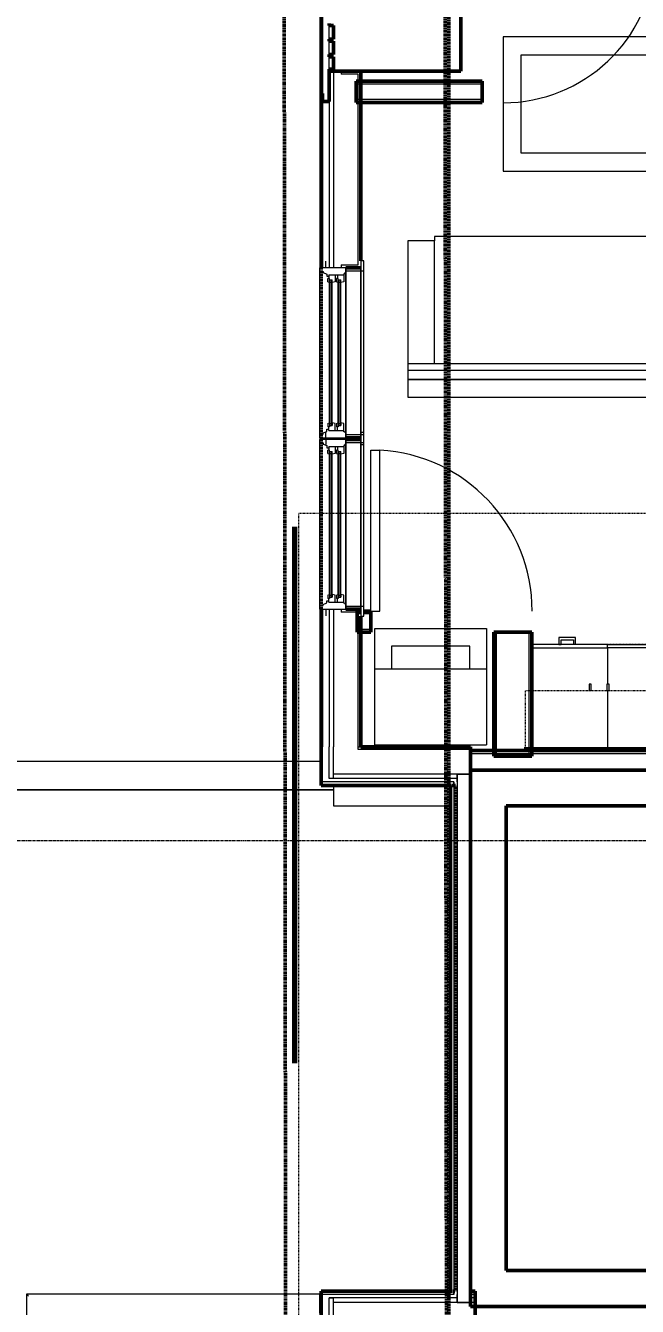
# Model space of a CAD drawing. Header units: inches. Extents: x -4217 to -1814, y 9706 to 12425.
# Drawn here: x -3926.9 to -3790, y 11431 to 11717.6 of the extents above; entities that cross this region are included whole.
import ezdxf

# ---------------------------------------------------------------- set-up
doc = ezdxf.new("R2010")
doc.units = ezdxf.units.IN
doc.header["$MEASUREMENT"] = 0
for name, pattern in [('Aligning Line 1_8_', [0.25, 0.125, -0.125]), ('Dash', [0.25, 0.125, -0.125]), ('Dash 1_16_', [0.125, 0.0625, -0.0625]), ('Double Dash 3_8_', [1, 0.375, -0.125, 0.125, -0.125, 0.125, -0.125]), ('Grid Line 1_2_', [0.875, 0.5, -0.125, 0.125, -0.125]), ('Overhead 1_16_', [0.101562, 0.0625, -0.039062])]:
    doc.linetypes.add(name, pattern=pattern)
for name, color, linetype, lineweight in [('A-ANNO-DIMS', 211, 'Continuous', 9), ('A-ANNO-DIMS-96', 211, 'Continuous', 9), ('A-AREA-1', 130, 'Continuous', 70), ('A-DOOR-1', 7, 'Continuous', 9), ('A-DOOR-2', 50, 'Continuous', 20), ('A-FLOR-1', 10, 'Continuous', 13), ('A-FLOR-HRAL-1', 7, 'Continuous', 9), ('A-GENM-2', 7, 'Continuous', 9), ('A-GENM-3', 250, 'Continuous', 50), ('A-GLAZ-2', 250, 'Continuous', 50), ('A-GLAZ-3', 7, 'Continuous', 9), ('A-GLAZ-4', 50, 'Continuous', 20), ('A-WALL', 113, 'Continuous', 13), ('A-WALL-11', 113, 'Continuous', 50), ('A-WALL-3', 250, 'Continuous', 50), ('A-WALL-4', 10, 'Continuous', 13), ('C-PROP-LINE-1', 250, 'Double Dash 3_8_', 50), ('C-PROP-LINE-2', 91, 'Dash 1_16_', 50), ('C-TOPO', 7, 'Continuous', 9), ('G-ANNO-SYMB-1', 147, 'Aligning Line 1_8_', 9), ('I-FURN', 30, 'Continuous', 9), ('I-FURN-1', 7, 'Continuous', 9), ('P-SANR-FIXT-2', 7, 'Continuous', 9), ('Q-CASE-3', 7, 'Continuous', 9), ('Q-CASE-4', 7, 'Dash', 9), ('Q-CASE-HDLN-1', 7, 'Dash', 9), ('S-GRID-1', 1, 'Grid Line 1_2_', 9), ('S-STRS-MBND-1', 7, 'Overhead 1_16_', 9)]:
    doc.layers.add(name, color=color, linetype=linetype, lineweight=lineweight)
doc.styles.add('Century Gothic', font='ufonts.com_century-gothic.ttf', dxfattribs={"height": 9})
doc.dimstyles.new('OD__1_8__Tol__', dxfattribs={"dimscale": 12, "dimtxt": 9.397514, "dimasz": 1, "dimexe": 0.75, "dimexo": 0.5, "dimgap": 0.125, "dimtad": 1, "dimdec": 3, "dimrnd": 0.125, "dimzin": 3, "dimdsep": 46, "dimlunit": 4, "dimtxsty": 'Century Gothic', "dimblk1": 'OBLIQUE', "dimblk2": 'OBLIQUE', "dimsah": 1, "dimcen": 0.09, "dimdle": 0.75, "dimazin": 0, "dimtfac": 1, "dimtdec": 4, "dimtix": 1, "dimtmove": 0, "dimatfit": 3, "dimfxl": 1, "dimtvp": 1, "dimtfill": 1, "dimfrac": 2, "dimtolj": 1, "dimtzin": 0, "dimarcsym": 2})

# ---------------------------------------------------------------- blocks, each defined once
blk = doc.blocks.new('DIMBLOCK7-FLOOR PLAN - 2ND FLOOR')
at = {"layer": 'A-ANNO-DIMS-96'}
for p, q in [((-4043.68, 9973.94), (-4043.68, 12124.84)), ((-3862.29, 12115.84), (-4052.68, 12115.84)), ((-4043.68, 12115.84), (-3862.29, 12115.84)), ((-3862.29, 9982.94), (-4052.68, 9982.94)), ((-4043.68, 9982.94), (-3862.29, 9982.94))]:
    blk.add_line(p, q, dxfattribs=at)
at = {"layer": 'A-ANNO-DIMS-96', "lineweight": 50}
for p, q in [((-4043.68, 12115.84), (-4049.68, 12121.84)), ((-4043.68, 12115.84), (-4037.68, 12109.84)), ((-4043.68, 9982.94), (-4049.68, 9988.94)), ((-4043.68, 9982.94), (-4037.68, 9976.94))]:
    blk.add_line(p, q, dxfattribs=at)
at = {"layer": 'A-ANNO-DIMS-96', "color": 0, "insert": (-4056.71, 11015.16), "char_height": 9, "width": 82.1611, "attachment_point": 1, "rotation": 90, "line_spacing_factor": 0.984502, "style": 'Century Gothic', "bg_fill": 3, "box_fill_scale": 1.25, "bg_fill_color": 256, "bg_fill_true_color": 13158600, "bg_fill_transparency": 0}
blk.add_mtext('177\' - 8 7/8"', dxfattribs=at)
blk = doc.blocks.new('_Oblique')
at = {"color": 0, "linetype": 'ByBlock', "lineweight": -2}
blk.add_line((-0.5, -0.5), (0.5, 0.5), dxfattribs=at)

msp = doc.modelspace()

# ---------------------------------------------------------------- linework, layer by layer
at = {"layer": 'A-DOOR-1'}
for centre, radius, start, end in [((-3819.99725, 11734.41195), 34.06659, 270, 356.634313), ((-3849.61124, 11586.5894), 36.06659, 0, 86.8211478)]:
    msp.add_arc(centre, radius, start, end, dxfattribs=at)
at = {"layer": 'A-DOOR-2'}
for p, q in [((-3849.61124, 11622.60049), (-3847.61124, 11622.60049)), ((-3849.61124, 11586.5894), (-3849.61124, 11622.60049)), ((-3847.61124, 11586.5894), (-3847.61124, 11622.60049)), ((-3849.61124, 11586.5894), (-3847.61124, 11586.5894))]:
    msp.add_line(p, q, dxfattribs=at)
at = {"layer": 'A-GENM-3'}
msp.add_line((-3829.53624, 11707.3894), (-3829.53624, 11735.2644), dxfattribs=at)
at = {"layer": 'A-GLAZ-3'}
for p, q in [((-3851.84874, 11664.97611), (-3851.84874, 11623.82768)), ((-3851.22374, 11664.97611), (-3851.84874, 11664.97611)), ((-3851.84874, 11625.45268), (-3851.84874, 11663.35111)), ((-3851.84874, 11662.72611), (-3851.22374, 11662.72611)), ((-3851.22374, 11623.82768), (-3851.22374, 11664.97611)), ((-3851.84874, 11626.57611), (-3851.84874, 11585.42768)), ((-3851.22374, 11626.57611), (-3851.84874, 11626.57611)), ((-3851.84874, 11626.07768), (-3851.22374, 11626.07768)), ((-3851.22374, 11585.42768), (-3851.22374, 11626.57611)), ((-3851.84874, 11587.05268), (-3851.84874, 11624.95111)), ((-3851.84874, 11624.32611), (-3851.22374, 11624.32611)), ((-3851.84874, 11623.82768), (-3851.22374, 11623.82768)), ((-3851.84874, 11587.67768), (-3851.22374, 11587.67768)), ((-3851.84874, 11585.42768), (-3851.22374, 11585.42768))]:
    msp.add_line(p, q, dxfattribs=at)
at = {"layer": 'A-WALL'}
for p, q in [((-3827.32374, 11554.7394), (-3486.67374, 11554.7394)), ((-3827.32374, 11551.2394), (-3480.67374, 11551.2394))]:
    msp.add_line(p, q, dxfattribs=at)
at = {"layer": 'A-WALL-11'}
for p, q in [((-3748.94796, 11555.3644), (-3827.32374, 11555.3644)), ((-3827.32374, 11555.3644), (-3827.32374, 11550.9894)), ((-3827.32374, 11550.9894), (-3479.54874, 11550.9894))]:
    msp.add_line(p, q, dxfattribs=at)
at = {"layer": 'A-WALL-3'}
for p, q in [((-3851.84874, 11664.97611), (-3851.84874, 11707.3894)), ((-3824.74725, 11705.16195), (-3852.89725, 11705.16195)), ((-3852.89725, 11705.16195), (-3852.89725, 11700.41195)), ((-3824.74725, 11700.41195), (-3824.74725, 11705.16195)), ((-3852.89725, 11700.41195), (-3824.74725, 11700.41195)), ((-3851.84874, 11586.5894), (-3852.67374, 11586.5894)), ((-3852.67374, 11586.5894), (-3852.67374, 11581.8394)), ((-3851.84874, 11556.2144), (-3851.84874, 11585.42768)), ((-3849.61124, 11586.5894), (-3851.22374, 11586.5894)), ((-3849.61124, 11581.8394), (-3849.61124, 11586.5894)), ((-3852.67374, 11581.8394), (-3849.61124, 11581.8394)), ((-3822.11124, 11581.8394), (-3822.11124, 11554.1144)), ((-3813.61124, 11581.8394), (-3822.11124, 11581.8394)), ((-3813.61124, 11554.1144), (-3813.61124, 11581.8394)), ((-3827.32374, 11556.2144), (-3851.84874, 11556.2144)), ((-3827.32374, 11550.0894), (-3827.32374, 11556.2144)), ((-3822.11124, 11554.1144), (-3813.61124, 11554.1144)), ((-3748.94796, 11555.7394), (-3815.36124, 11555.7394)), ((-3815.36124, 11555.7394), (-3815.36124, 11555.3644)), ((-3815.36124, 11555.3644), (-3748.94796, 11555.3644)), ((-3819.32374, 11550.9894), (-3827.32374, 11550.9894)), ((-3827.32374, 11550.9894), (-3827.32374, 11438.9894)), ((-3587.32374, 11550.9894), (-3819.32374, 11550.9894)), ((-3827.32374, 11547.5894), (-3827.32374, 11550.0894)), ((-3831.82374, 11547.5894), (-3831.82374, 11434.3894)), ((-3827.32374, 11434.3894), (-3827.32374, 11547.5894)), ((-3819.32374, 11438.9894), (-3819.32374, 11542.9894)), ((-3819.32374, 11542.9894), (-3587.32374, 11542.9894)), ((-3827.32374, 11438.9894), (-3827.32374, 11430.9894)), ((-3635.32374, 11438.9894), (-3819.32374, 11438.9894)), ((-3826.32374, 11434.3894), (-3827.32374, 11434.3894)), ((-3826.32374, 11425.7644), (-3826.32374, 11434.3894)), ((-3827.32374, 11430.9894), (-3635.32374, 11430.9894))]:
    msp.add_line(p, q, dxfattribs=at)
at = {"layer": 'A-WALL-4'}
for p, q in [((-3852.47374, 11664.03861), (-3852.47374, 11706.7644)), ((-3824.74725, 11704.53695), (-3852.89725, 11704.53695)), ((-3824.74725, 11701.03695), (-3852.89725, 11701.03695)), ((-3851.84874, 11585.9644), (-3852.67374, 11585.9644)), ((-3852.47374, 11556.2144), (-3852.47374, 11586.36518)), ((-3849.61124, 11585.9644), (-3851.22374, 11585.9644)), ((-3849.61124, 11582.4644), (-3852.67374, 11582.4644)), ((-3821.48624, 11554.1144), (-3821.48624, 11581.8394)), ((-3814.23624, 11554.1144), (-3814.23624, 11581.8394)), ((-3852.47374, 11555.5894), (-3852.47374, 11556.2144)), ((-3852.47374, 11556.2144), (-3851.84874, 11556.2144)), ((-3827.32374, 11555.5894), (-3852.47374, 11555.5894)), ((-3831.07374, 11547.5894), (-3831.07374, 11548.3394)), ((-3831.07374, 11548.3394), (-3831.07374, 11547.5894)), ((-3830.32374, 11550.0894), (-3827.32374, 11550.0894)), ((-3830.32374, 11549.0894), (-3830.32374, 11550.0894)), ((-3827.32374, 11550.0894), (-3830.32374, 11550.0894)), ((-3830.32374, 11550.0894), (-3830.32374, 11549.0894)), ((-3830.32374, 11548.3394), (-3830.32374, 11549.0894)), ((-3830.32374, 11549.0894), (-3830.32374, 11548.3394)), ((-3830.32374, 11548.3394), (-3830.32374, 11547.5894)), ((-3831.07374, 11547.5894), (-3831.07374, 11434.3894)), ((-3830.32374, 11547.5894), (-3830.32374, 11434.3894)), ((-3831.07374, 11433.6394), (-3831.07374, 11434.3894)), ((-3831.07374, 11434.3894), (-3831.07374, 11433.6394)), ((-3830.32374, 11434.3894), (-3830.32374, 11433.6394)), ((-3830.32374, 11432.8894), (-3830.32374, 11433.6394)), ((-3830.32374, 11433.6394), (-3830.32374, 11432.8894)), ((-3827.32374, 11434.3894), (-3827.32374, 11433.6394)), ((-3827.32374, 11433.6394), (-3827.32374, 11434.3894)), ((-3827.32374, 11433.6394), (-3827.32374, 11432.8894)), ((-3826.32374, 11433.6394), (-3827.32374, 11433.6394)), ((-3827.32374, 11432.8894), (-3827.32374, 11433.6394)), ((-3830.32374, 11431.8894), (-3830.32374, 11432.8894)), ((-3830.32374, 11432.8894), (-3830.32374, 11431.8894)), ((-3827.32374, 11431.8894), (-3830.32374, 11431.8894)), ((-3830.32374, 11431.8894), (-3827.32374, 11431.8894)), ((-3827.32374, 11432.8894), (-3827.32374, 11431.8894)), ((-3826.32374, 11432.8894), (-3827.32374, 11432.8894)), ((-3827.32374, 11431.8894), (-3827.32374, 11432.8894)), ((-3826.32374, 11431.8894), (-3827.32374, 11431.8894))]:
    msp.add_line(p, q, dxfattribs=at)
at = {"layer": 'C-PROP-LINE-1'}
msp.add_line((-3833.41046, 12088.68951), (-3830.99429, 9768.08086), dxfattribs=at)
at = {"layer": 'C-PROP-LINE-2'}
for p, q in [((-3832.16202, 10010.0894), (-3832.16202, 12088.5894)), ((-3830.72374, 11434.3894), (-3830.72374, 11547.5894))]:
    msp.add_line(p, q, dxfattribs=at)
at = {"layer": 'I-FURN'}
for p, q in [((-3835.36459, 11669.42044), (-3841.36459, 11669.42044)), ((-3841.36459, 11669.42044), (-3841.36459, 11641.92044)), ((-3763.36459, 11670.42044), (-3835.36459, 11670.42044)), ((-3835.36459, 11670.42044), (-3835.36459, 11669.42044)), ((-3835.36459, 11641.92044), (-3835.36459, 11669.42044)), ((-3757.36459, 11641.92044), (-3841.36459, 11641.92044)), ((-3841.36459, 11641.92044), (-3841.36459, 11638.42044)), ((-3757.36459, 11640.42044), (-3841.36459, 11640.42044)), ((-3757.36459, 11638.42044), (-3841.36459, 11638.42044)), ((-3841.36459, 11638.42044), (-3757.36459, 11638.42044))]:
    msp.add_line(p, q, dxfattribs=at)
at = {"layer": 'I-FURN-1'}
for p, q in [((-3759.99725, 11715.0644), (-3819.99725, 11715.0644)), ((-3819.99725, 11715.0644), (-3819.99725, 11685.0644)), ((-3815.99725, 11689.0644), (-3815.99725, 11711.0644)), ((-3815.99725, 11711.0644), (-3763.99725, 11711.0644)), ((-3763.99725, 11689.0644), (-3815.99725, 11689.0644)), ((-3819.99725, 11685.0644), (-3759.99725, 11685.0644)), ((-3841.36459, 11638.42044), (-3841.36459, 11634.42044)), ((-3841.36459, 11634.42044), (-3757.36459, 11634.42044))]:
    msp.add_line(p, q, dxfattribs=at)
at = {"layer": 'P-SANR-FIXT-2'}
for p, q in [((-3848.73624, 11556.6769), (-3848.73624, 11582.6769)), ((-3848.73624, 11582.6769), (-3823.73624, 11582.6769)), ((-3823.73624, 11582.6769), (-3823.73624, 11556.6769)), ((-3844.98624, 11578.77065), (-3844.98624, 11573.58315)), ((-3827.48624, 11578.77065), (-3844.98624, 11578.77065)), ((-3827.48624, 11573.58315), (-3827.48624, 11578.77065)), ((-3823.73624, 11573.58315), (-3848.73624, 11573.58315)), ((-3848.73624, 11556.6769), (-3823.73624, 11556.6769))]:
    msp.add_line(p, q, dxfattribs=at)
at = {"layer": 'Q-CASE-3'}
for p, q in [((-3803.81608, 11580.6394), (-3807.56608, 11580.6394)), ((-3807.56608, 11580.6394), (-3807.56608, 11579.1394)), ((-3807.0667, 11580.14002), (-3804.31545, 11580.14002)), ((-3807.0667, 11579.1394), (-3807.0667, 11580.14002)), ((-3804.31545, 11580.14002), (-3804.31545, 11579.1394)), ((-3803.81608, 11579.1394), (-3803.81608, 11580.6394)), ((-3796.69108, 11579.1394), (-3813.61124, 11579.1394)), ((-3813.61124, 11578.3894), (-3796.69108, 11578.3894)), ((-3807.56608, 11579.1394), (-3807.0667, 11579.1394)), ((-3803.81608, 11579.1394), (-3804.31545, 11579.1394)), ((-3796.69108, 11578.3894), (-3796.69108, 11579.1394)), ((-3796.69108, 11579.1394), (-3772.69108, 11579.1394)), ((-3796.69108, 11578.3894), (-3796.69108, 11579.1394)), ((-3796.69108, 11578.3894), (-3796.69108, 11570.23865)), ((-3772.69108, 11578.3894), (-3796.69108, 11578.3894)), ((-3796.69108, 11578.3894), (-3796.69108, 11570.23865)), ((-3800.31608, 11570.23865), (-3800.80452, 11570.23865)), ((-3800.80452, 11570.23865), (-3800.80452, 11568.7394)), ((-3800.31608, 11568.7394), (-3800.80452, 11568.7394)), ((-3800.31608, 11568.7394), (-3800.31608, 11570.23865)), ((-3796.31608, 11570.23865), (-3796.80452, 11570.23865)), ((-3796.80452, 11570.23865), (-3796.80452, 11568.7394)), ((-3796.31608, 11568.7394), (-3796.80452, 11568.7394)), ((-3796.69108, 11568.7394), (-3796.69108, 11555.7394)), ((-3796.69108, 11568.7394), (-3796.69108, 11555.7394)), ((-3796.31608, 11568.7394), (-3796.31608, 11570.23865))]:
    msp.add_line(p, q, dxfattribs=at)
at = {"layer": 'Q-CASE-4'}
for p, q in [((-3815.06608, 11568.7394), (-3815.06608, 11555.7394)), ((-3782.06608, 11568.7394), (-3815.06608, 11568.7394)), ((-3815.06608, 11555.7394), (-3782.06608, 11555.7394))]:
    msp.add_line(p, q, dxfattribs=at)
at = {"layer": 'Q-CASE-HDLN-1'}
msp.add_line((-3748.19108, 11579.1394), (-3813.61124, 11579.1394), dxfattribs=at)
at = {"layer": 'S-STRS-MBND-1'}
for p, q in [((-3819.32374, 11542.9894), (-3819.32374, 11438.9894)), ((-3760.32374, 11542.9894), (-3819.32374, 11542.9894)), ((-3819.32374, 11438.9894), (-3771.32374, 11438.9894))]:
    msp.add_line(p, q, dxfattribs=at)

# ---------------------------------------------------------------- dimensions: what is measured, and where the dimension line sits
at = {"layer": 'A-ANNO-DIMS'}
dim = msp.add_linear_dim(base=(-4043.67756, 12115.8394), p1=(-3856.28624, 9982.9394), p2=(-3856.28624, 12115.8394), angle=90, dimstyle='OD__1_8__Tol__', override={"dimpost": '<>', "dimfxl": 2132.9}, dxfattribs=at)
dim.commit()
dim.dimension.update_dxf_attribs({"geometry": 'DIMBLOCK7-FLOOR PLAN - 2ND FLOOR', "text_midpoint": (-4050.40257, 11049.3894)})

# ---------------------------------------------------------------- next in the draw order: linework, layer by layer
at = {"layer": 'A-AREA-1'}
msp.add_line((-3866.72374, 11605.4519), (-3866.72374, 11485.4519), dxfattribs=at)
at = {"layer": 'A-FLOR-1'}
for p, q in [((-3857.97374, 11547.5894), (-3857.97374, 11542.9894)), ((-3857.97374, 11542.9894), (-3831.82374, 11542.9894))]:
    msp.add_line(p, q, dxfattribs=at)
at = {"layer": 'A-FLOR-HRAL-1'}
for p, q in [((-3926.72374, 11433.7516), (-3926.72374, 11203.12719)), ((-3861.11153, 11433.7516), (-3926.72374, 11433.7516)), ((-3861.11153, 11433.7516), (-3861.11153, 11433.27916)), ((-3861.11153, 11433.27916), (-3861.11153, 11429.49963))]:
    msp.add_line(p, q, dxfattribs=at)
msp.add_open_spline([(-3926.2513, 11433.27916), (-3926.29252, 11433.32131), (-3926.35436, 11433.38206), (-3926.43261, 11433.46044), (-3926.47893, 11433.5069), (-3926.51396, 11433.54163), (-3926.54749, 11433.5754), (-3926.57855, 11433.6065), (-3926.60675, 11433.63445), (-3926.63292, 11433.6608), (-3926.66161, 11433.68949), (-3926.68902, 11433.7168), (-3926.71559, 11433.74354), (-3926.72374, 11433.75142), (-3926.72374, 11433.7516)], degree=3, knots=[0, 0, 0, 0, 0.166666667, 0.25, 0.333333333, 0.375, 0.416666667, 0.5, 0.541666667, 0.583333333, 0.666666667, 0.75, 0.833333333, 1, 1, 1, 1], dxfattribs=at)
at = {"layer": 'A-GENM-2'}
for p, q in [((-3858.97374, 11714.60815), (-3858.97374, 11717.59252)), ((-3858.97374, 11711.12377), (-3858.97374, 11714.10815)), ((-3858.97374, 11707.8269), (-3858.97374, 11710.62377))]:
    msp.add_line(p, q, dxfattribs=at)
at = {"layer": 'A-GENM-3'}
for p, q in [((-3858.97374, 11718.09252), (-3858.97374, 11717.59252)), ((-3858.97374, 11717.59252), (-3857.97374, 11717.59252)), ((-3857.97374, 11717.59252), (-3857.97374, 11714.60815)), ((-3857.97374, 11714.60815), (-3858.97374, 11714.60815)), ((-3858.97374, 11714.60815), (-3858.97374, 11714.10815)), ((-3858.97374, 11714.10815), (-3857.97374, 11714.10815)), ((-3857.97374, 11714.10815), (-3857.97374, 11711.12377)), ((-3857.97374, 11711.12377), (-3858.97374, 11711.12377)), ((-3858.97374, 11711.12377), (-3858.97374, 11710.62377)), ((-3858.97374, 11710.62377), (-3857.97374, 11710.62377)), ((-3857.97374, 11710.62377), (-3857.97374, 11707.8269)), ((-3857.97374, 11707.8269), (-3858.97374, 11707.8269)), ((-3858.97374, 11707.8269), (-3858.97374, 11707.3894)), ((-3858.97374, 11707.3894), (-3829.53624, 11707.3894))]:
    msp.add_line(p, q, dxfattribs=at)
at = {"layer": 'A-GLAZ-2'}
for p, q in [((-3860.72374, 11740.40111), (-3860.72374, 11702.37768)), ((-3860.66124, 11702.37768), (-3860.66124, 11740.40111))]:
    msp.add_line(p, q, dxfattribs=at)
at = {"layer": 'A-GLAZ-3'}
for p, q in [((-3855.22374, 11663.35111), (-3855.22374, 11625.45268)), ((-3851.84874, 11663.35111), (-3855.22374, 11663.35111)), ((-3855.22374, 11662.72611), (-3851.84874, 11662.72611)), ((-3858.91124, 11628.70268), (-3858.91124, 11660.10111)), ((-3858.78624, 11660.69486), (-3858.78624, 11660.10111)), ((-3858.78624, 11660.22611), (-3858.41124, 11660.22611)), ((-3858.78624, 11628.70268), (-3858.78624, 11660.10111)), ((-3858.41124, 11660.69486), (-3858.41124, 11660.10111)), ((-3858.41124, 11628.70268), (-3858.41124, 11660.10111)), ((-3858.28624, 11628.70268), (-3858.28624, 11660.10111)), ((-3856.97374, 11628.70268), (-3856.97374, 11660.10111)), ((-3856.84874, 11660.69486), (-3856.84874, 11660.10111)), ((-3856.84874, 11660.22611), (-3856.47374, 11660.22611)), ((-3856.84874, 11628.70268), (-3856.84874, 11660.10111)), ((-3856.47374, 11660.69486), (-3856.47374, 11660.10111)), ((-3856.47374, 11628.70268), (-3856.47374, 11660.10111)), ((-3856.34874, 11628.70268), (-3856.34874, 11660.10111)), ((-3858.78624, 11628.10893), (-3858.78624, 11628.70268)), ((-3858.78624, 11628.57768), (-3858.41124, 11628.57768)), ((-3858.41124, 11628.10893), (-3858.41124, 11628.70268)), ((-3856.84874, 11628.10893), (-3856.84874, 11628.70268)), ((-3856.84874, 11628.57768), (-3856.47374, 11628.57768)), ((-3856.47374, 11628.10893), (-3856.47374, 11628.70268)), ((-3855.22374, 11626.07768), (-3851.84874, 11626.07768)), ((-3855.22374, 11625.45268), (-3851.84874, 11625.45268)), ((-3858.78624, 11622.29486), (-3858.78624, 11621.70111)), ((-3858.41124, 11622.29486), (-3858.41124, 11621.70111)), ((-3856.84874, 11622.29486), (-3856.84874, 11621.70111)), ((-3856.47374, 11622.29486), (-3856.47374, 11621.70111)), ((-3855.22374, 11624.95111), (-3855.22374, 11587.05268)), ((-3851.84874, 11624.95111), (-3855.22374, 11624.95111)), ((-3855.22374, 11624.32611), (-3851.84874, 11624.32611)), ((-3858.91124, 11590.30268), (-3858.91124, 11621.70111)), ((-3858.78624, 11621.82611), (-3858.41124, 11621.82611)), ((-3858.78624, 11590.30268), (-3858.78624, 11621.70111)), ((-3858.41124, 11590.30268), (-3858.41124, 11621.70111)), ((-3858.28624, 11590.30268), (-3858.28624, 11621.70111)), ((-3856.97374, 11590.30268), (-3856.97374, 11621.70111)), ((-3856.84874, 11621.82611), (-3856.47374, 11621.82611)), ((-3856.84874, 11590.30268), (-3856.84874, 11621.70111)), ((-3856.47374, 11590.30268), (-3856.47374, 11621.70111)), ((-3856.34874, 11590.30268), (-3856.34874, 11621.70111)), ((-3858.78624, 11589.70893), (-3858.78624, 11590.30268)), ((-3858.78624, 11590.17768), (-3858.41124, 11590.17768)), ((-3858.41124, 11589.70893), (-3858.41124, 11590.30268)), ((-3856.84874, 11589.70893), (-3856.84874, 11590.30268)), ((-3856.84874, 11590.17768), (-3856.47374, 11590.17768)), ((-3856.47374, 11589.70893), (-3856.47374, 11590.30268)), ((-3855.22374, 11587.67768), (-3851.84874, 11587.67768)), ((-3855.22374, 11587.05268), (-3851.84874, 11587.05268))]:
    msp.add_line(p, q, dxfattribs=at)
at = {"layer": 'A-GLAZ-4'}
for p, q in [((-3861.09874, 11663.41361), (-3861.09874, 11625.39018)), ((-3855.22374, 11663.41361), (-3861.09874, 11663.41361)), ((-3861.09874, 11662.60111), (-3860.28624, 11662.60111)), ((-3860.28624, 11662.60111), (-3860.28624, 11662.32643)), ((-3860.28624, 11662.32643), (-3859.47374, 11662.00736)), ((-3859.72374, 11663.41361), (-3859.72374, 11664.91361)), ((-3855.5039, 11662.06986), (-3855.22374, 11662.40375)), ((-3855.22374, 11625.39018), (-3855.22374, 11663.41361)), ((-3859.47374, 11662.00736), (-3859.47374, 11661.53861)), ((-3859.47374, 11661.53861), (-3859.03624, 11661.53861)), ((-3859.25499, 11660.25736), (-3859.25499, 11660.97611)), ((-3858.91124, 11660.97611), (-3859.25499, 11660.97611)), ((-3859.25499, 11660.25736), (-3858.91124, 11660.10424)), ((-3859.03624, 11661.81986), (-3859.03624, 11660.97611)), ((-3859.03624, 11661.81986), (-3855.72374, 11661.81986)), ((-3858.91124, 11660.10424), (-3858.91124, 11660.97611)), ((-3858.91124, 11660.69486), (-3858.28624, 11660.69486)), ((-3858.28624, 11660.10111), (-3858.28624, 11660.69486)), ((-3857.66124, 11660.25736), (-3858.28624, 11660.10111)), ((-3857.66124, 11661.81986), (-3857.66124, 11660.25736)), ((-3857.31749, 11660.25736), (-3857.31749, 11660.97611)), ((-3856.97374, 11660.97611), (-3857.31749, 11660.97611)), ((-3857.31749, 11660.25736), (-3856.97374, 11660.10424)), ((-3857.09874, 11661.81986), (-3857.09874, 11660.97611)), ((-3856.97374, 11660.10424), (-3856.97374, 11660.97611)), ((-3856.97374, 11660.69486), (-3856.34874, 11660.69486)), ((-3856.34874, 11660.10111), (-3856.34874, 11660.69486)), ((-3855.72374, 11660.25736), (-3856.34874, 11660.10111)), ((-3855.5039, 11662.06986), (-3855.72374, 11662.06986)), ((-3855.72374, 11662.06986), (-3855.72374, 11660.25736)), ((-3859.25499, 11628.54643), (-3858.91124, 11628.69955)), ((-3859.25499, 11628.54643), (-3859.25499, 11627.82768)), ((-3858.91124, 11628.69955), (-3858.91124, 11627.82768)), ((-3858.91124, 11628.10893), (-3858.28624, 11628.10893)), ((-3858.28624, 11628.70268), (-3858.28624, 11628.10893)), ((-3857.66124, 11628.54643), (-3858.28624, 11628.70268)), ((-3857.66124, 11626.98393), (-3857.66124, 11628.54643)), ((-3857.31749, 11628.54643), (-3856.97374, 11628.69955)), ((-3857.31749, 11628.54643), (-3857.31749, 11627.82768)), ((-3856.97374, 11628.69955), (-3856.97374, 11627.82768)), ((-3856.97374, 11628.10893), (-3856.34874, 11628.10893)), ((-3856.34874, 11628.70268), (-3856.34874, 11628.10893)), ((-3855.72374, 11628.54643), (-3856.34874, 11628.70268)), ((-3855.72374, 11626.73393), (-3855.72374, 11628.54643)), ((-3861.09874, 11626.20268), (-3860.28624, 11626.20268)), ((-3861.09874, 11625.39018), (-3855.22374, 11625.39018)), ((-3860.28624, 11626.47736), (-3859.47374, 11626.79643)), ((-3860.28624, 11626.20268), (-3860.28624, 11626.47736)), ((-3859.72374, 11625.01361), (-3859.72374, 11626.51361)), ((-3859.72374, 11625.39018), (-3859.72374, 11623.89018)), ((-3859.47374, 11627.26518), (-3859.03624, 11627.26518)), ((-3859.47374, 11626.79643), (-3859.47374, 11627.26518)), ((-3858.91124, 11627.82768), (-3859.25499, 11627.82768)), ((-3859.03624, 11626.98393), (-3859.03624, 11627.82768)), ((-3859.03624, 11626.98393), (-3855.72374, 11626.98393)), ((-3856.97374, 11627.82768), (-3857.31749, 11627.82768)), ((-3857.09874, 11626.98393), (-3857.09874, 11627.82768)), ((-3855.5039, 11626.73393), (-3855.72374, 11626.73393)), ((-3855.5039, 11626.73393), (-3855.22374, 11626.40005)), ((-3861.09874, 11625.01361), (-3861.09874, 11586.99018)), ((-3855.22374, 11625.01361), (-3861.09874, 11625.01361)), ((-3861.09874, 11624.20111), (-3860.28624, 11624.20111)), ((-3860.28624, 11624.20111), (-3860.28624, 11623.92643)), ((-3860.28624, 11623.92643), (-3859.47374, 11623.60736)), ((-3859.47374, 11623.60736), (-3859.47374, 11623.13861)), ((-3859.47374, 11623.13861), (-3859.03624, 11623.13861)), ((-3859.25499, 11621.85736), (-3859.25499, 11622.57611)), ((-3858.91124, 11622.57611), (-3859.25499, 11622.57611)), ((-3859.03624, 11623.41986), (-3859.03624, 11622.57611)), ((-3859.03624, 11623.41986), (-3855.72374, 11623.41986)), ((-3858.91124, 11621.70424), (-3858.91124, 11622.57611)), ((-3858.91124, 11622.29486), (-3858.28624, 11622.29486)), ((-3858.28624, 11621.70111), (-3858.28624, 11622.29486)), ((-3857.66124, 11623.41986), (-3857.66124, 11621.85736)), ((-3857.31749, 11621.85736), (-3857.31749, 11622.57611)), ((-3856.97374, 11622.57611), (-3857.31749, 11622.57611)), ((-3857.09874, 11623.41986), (-3857.09874, 11622.57611)), ((-3856.97374, 11621.70424), (-3856.97374, 11622.57611)), ((-3856.97374, 11622.29486), (-3856.34874, 11622.29486)), ((-3856.34874, 11621.70111), (-3856.34874, 11622.29486)), ((-3855.5039, 11623.66986), (-3855.72374, 11623.66986)), ((-3855.72374, 11623.66986), (-3855.72374, 11621.85736)), ((-3855.5039, 11623.66986), (-3855.22374, 11624.00375)), ((-3855.22374, 11586.99018), (-3855.22374, 11625.01361)), ((-3859.25499, 11621.85736), (-3858.91124, 11621.70424)), ((-3857.66124, 11621.85736), (-3858.28624, 11621.70111)), ((-3857.31749, 11621.85736), (-3856.97374, 11621.70424)), ((-3855.72374, 11621.85736), (-3856.34874, 11621.70111)), ((-3860.28624, 11588.07736), (-3859.47374, 11588.39643)), ((-3860.28624, 11587.80268), (-3860.28624, 11588.07736)), ((-3859.47374, 11588.86518), (-3859.03624, 11588.86518)), ((-3859.47374, 11588.39643), (-3859.47374, 11588.86518)), ((-3859.25499, 11590.14643), (-3858.91124, 11590.29955)), ((-3859.25499, 11590.14643), (-3859.25499, 11589.42768)), ((-3858.91124, 11589.42768), (-3859.25499, 11589.42768)), ((-3859.03624, 11588.58393), (-3859.03624, 11589.42768)), ((-3859.03624, 11588.58393), (-3855.72374, 11588.58393)), ((-3858.91124, 11590.29955), (-3858.91124, 11589.42768)), ((-3858.91124, 11589.70893), (-3858.28624, 11589.70893)), ((-3858.28624, 11590.30268), (-3858.28624, 11589.70893)), ((-3857.66124, 11590.14643), (-3858.28624, 11590.30268)), ((-3857.66124, 11588.58393), (-3857.66124, 11590.14643)), ((-3857.31749, 11590.14643), (-3856.97374, 11590.29955)), ((-3857.31749, 11590.14643), (-3857.31749, 11589.42768)), ((-3856.97374, 11589.42768), (-3857.31749, 11589.42768)), ((-3857.09874, 11588.58393), (-3857.09874, 11589.42768)), ((-3856.97374, 11590.29955), (-3856.97374, 11589.42768)), ((-3856.97374, 11589.70893), (-3856.34874, 11589.70893)), ((-3856.34874, 11590.30268), (-3856.34874, 11589.70893)), ((-3855.72374, 11590.14643), (-3856.34874, 11590.30268)), ((-3855.72374, 11588.33393), (-3855.72374, 11590.14643)), ((-3855.5039, 11588.33393), (-3855.72374, 11588.33393)), ((-3855.5039, 11588.33393), (-3855.22374, 11588.00005)), ((-3861.09874, 11587.80268), (-3860.28624, 11587.80268)), ((-3861.09874, 11586.99018), (-3855.22374, 11586.99018)), ((-3859.72374, 11586.99018), (-3859.72374, 11585.49018))]:
    msp.add_line(p, q, dxfattribs=at)
at = {"layer": 'A-WALL-3'}
for p, q in [((-3851.84874, 11707.3894), (-3858.97374, 11707.3894)), ((-3858.97374, 11707.3894), (-3858.97374, 11700.62768)), ((-3860.47374, 11702.37768), (-3860.72374, 11702.37768)), ((-3860.72374, 11702.37768), (-3860.72374, 11663.41361)), ((-3860.47374, 11700.62768), (-3860.47374, 11702.37768)), ((-3858.97374, 11700.62768), (-3860.47374, 11700.62768)), ((-3855.22374, 11663.41361), (-3851.84874, 11663.41361)), ((-3860.72374, 11625.39018), (-3860.72374, 11625.01361)), ((-3851.84874, 11625.39018), (-3855.22374, 11625.39018)), ((-3855.22374, 11625.01361), (-3851.84874, 11625.01361)), ((-3860.72374, 11586.99018), (-3860.72374, 11556.2144)), ((-3851.84874, 11586.99018), (-3855.22374, 11586.99018)), ((-3860.72374, 11556.2144), (-3860.72374, 11548.3394)), ((-3860.72374, 11548.3394), (-3860.72374, 11547.5894)), ((-3860.72374, 11547.5894), (-3831.82374, 11547.5894)), ((-3831.82374, 11434.3894), (-3860.72374, 11434.3894)), ((-3860.72374, 11434.3894), (-3860.72374, 11433.6394)), ((-3860.72374, 11433.6394), (-3860.72374, 11425.7644))]:
    msp.add_line(p, q, dxfattribs=at)
at = {"layer": 'A-WALL-4'}
for p, q in [((-3857.97374, 11707.3894), (-3857.97374, 11663.41361)), ((-3856.28624, 11707.3894), (-3856.28624, 11706.7644)), ((-3852.47374, 11706.7644), (-3856.28624, 11706.7644)), ((-3860.47374, 11700.62768), (-3860.47374, 11663.41361)), ((-3858.97374, 11700.62768), (-3858.97374, 11663.41361)), ((-3856.28624, 11664.03861), (-3856.28624, 11663.41361)), ((-3856.28624, 11664.03861), (-3852.47374, 11664.03861)), ((-3860.47374, 11625.39018), (-3860.47374, 11625.01361)), ((-3858.97374, 11625.39018), (-3858.97374, 11625.01361)), ((-3857.97374, 11625.39018), (-3857.97374, 11625.01361)), ((-3856.28624, 11625.39018), (-3856.28624, 11625.01361)), ((-3860.47374, 11586.99018), (-3860.47374, 11556.2144)), ((-3858.97374, 11586.99018), (-3858.97374, 11556.2144)), ((-3857.97374, 11586.99018), (-3857.97374, 11556.2144)), ((-3856.28624, 11586.99018), (-3856.28624, 11586.36518)), ((-3852.47374, 11586.36518), (-3856.28624, 11586.36518)), ((-3860.47374, 11549.0894), (-3860.47374, 11556.2144)), ((-3858.97374, 11549.0894), (-3858.97374, 11556.2144)), ((-3857.97374, 11555.5894), (-3857.97374, 11556.2144)), ((-3857.97374, 11550.0894), (-3857.97374, 11555.5894)), ((-3860.47374, 11548.3394), (-3860.72374, 11548.3394)), ((-3860.47374, 11548.3394), (-3860.72374, 11548.3394)), ((-3860.47374, 11548.3394), (-3860.47374, 11549.0894)), ((-3831.07374, 11548.3394), (-3860.47374, 11548.3394)), ((-3857.97374, 11549.0894), (-3858.97374, 11549.0894)), ((-3857.97374, 11549.0894), (-3858.97374, 11549.0894)), ((-3857.97374, 11549.0894), (-3857.97374, 11550.0894)), ((-3830.32374, 11550.0894), (-3857.97374, 11550.0894)), ((-3830.32374, 11549.0894), (-3857.97374, 11549.0894)), ((-3860.72374, 11433.6394), (-3860.47374, 11433.6394)), ((-3860.47374, 11433.6394), (-3860.72374, 11433.6394)), ((-3860.47374, 11432.8894), (-3860.47374, 11433.6394)), ((-3831.07374, 11433.6394), (-3860.47374, 11433.6394)), ((-3860.47374, 11425.7644), (-3860.47374, 11432.8894)), ((-3858.97374, 11425.7644), (-3858.97374, 11432.8894)), ((-3858.97374, 11432.8894), (-3857.97374, 11432.8894)), ((-3857.97374, 11432.8894), (-3858.97374, 11432.8894)), ((-3857.97374, 11431.8894), (-3857.97374, 11432.8894)), ((-3830.32374, 11432.8894), (-3857.97374, 11432.8894)), ((-3857.97374, 11426.3894), (-3857.97374, 11431.8894)), ((-3830.32374, 11431.8894), (-3857.97374, 11431.8894))]:
    msp.add_line(p, q, dxfattribs=at)
at = {"layer": 'C-PROP-LINE-1'}
msp.add_line((-3869.44796, 12124.68951), (-3867.12227, 9890.97905), dxfattribs=at)
at = {"layer": 'C-PROP-LINE-2'}
for p, q in [((-3860.72374, 11547.5894), (-3860.72374, 12118.5894)), ((-3830.72374, 11547.5894), (-3860.72374, 11547.5894)), ((-3860.72374, 11434.3894), (-3830.72374, 11434.3894)), ((-3860.72374, 9980.1894), (-3860.72374, 11434.3894))]:
    msp.add_line(p, q, dxfattribs=at)
at = {"layer": 'C-TOPO'}
for p, q in [((-3911.85315, 11552.90186), (-3957.98694, 11552.90186)), ((-3899.64478, 11552.90186), (-3911.85315, 11552.90186)), ((-3860.72374, 11552.90186), (-3899.64478, 11552.90186)), ((-3913.45313, 11546.58911), (-3961.53772, 11546.58911)), ((-3961.53772, 11546.58911), (-3913.45313, 11546.58911)), ((-3858.52771, 11546.58911), (-3913.45313, 11546.58911)), ((-3913.45313, 11546.58911), (-3858.52771, 11546.58911)), ((-3857.97374, 11546.58911), (-3858.52771, 11546.58911)), ((-3858.52771, 11546.58911), (-3857.97374, 11546.58911))]:
    msp.add_line(p, q, dxfattribs=at)
at = {"layer": 'G-ANNO-SYMB-1'}
for p in [(-3865.74625, 11388.70658), (-3429.66725, 11608.39373)]:
    msp.add_line(p, (-3865.74625, 11608.39373), dxfattribs=at)
at = {"layer": 'S-GRID-1'}
msp.add_line((-1814.20638, 11535.1894), (-4168.71446, 11535.1894), dxfattribs=at)

doc.saveas('drawing.dxf')
